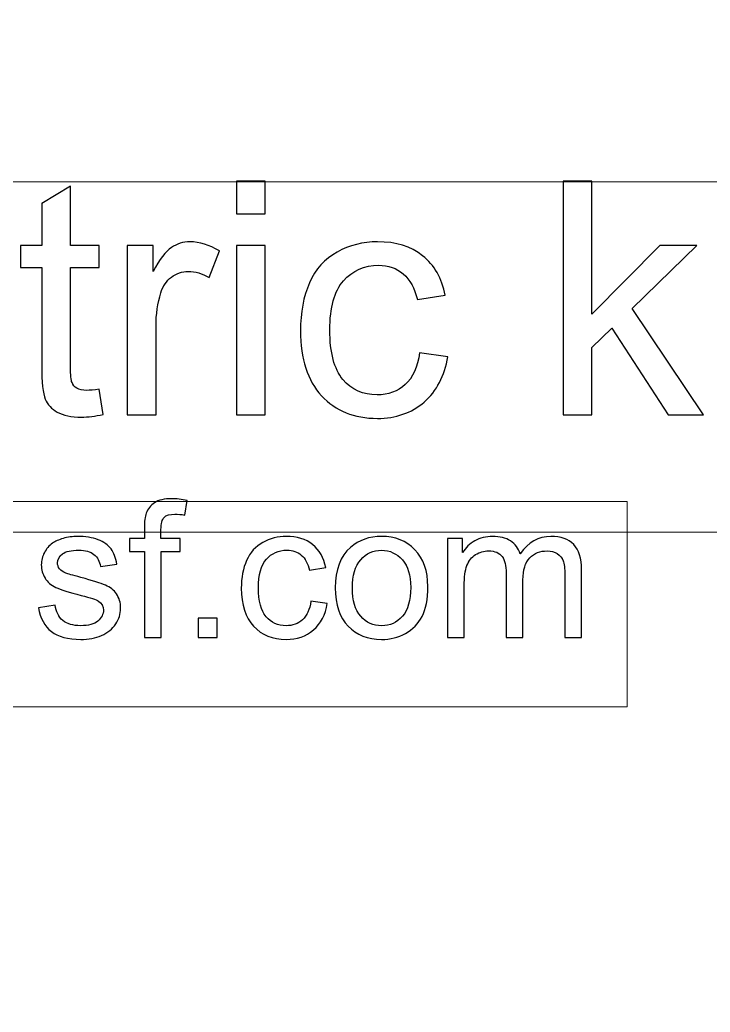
# Model space of a CAD drawing. Header units: centimetres. Extents: x -29.7 to 21.6, y -14.4 to 13.7.
# Drawn here: x 6.264 to 7.492, y 10.163 to 11.929 of the extents above; entities that cross this region are included whole.
import ezdxf

# ---------------------------------------------------------------- set-up
doc = ezdxf.new("R2010")
doc.units = ezdxf.units.CM
doc.header["$MEASUREMENT"] = 0
doc.layers.add('Layer 1', color=7, linetype='Continuous')

msp = doc.modelspace()

# ---------------------------------------------------------------- linework, layer by layer
at = {"layer": 'Layer 1', "color": 1, "lineweight": 9}
for points, knots in [([(1.28938, 9.70732), (1.28938, 9.70732), (1.28938, 13.6953), (1.28938, 13.6953), (1.28938, 13.6953), (1.28938, 13.6953), (11.25933, 13.6953), (11.25933, 13.6953), (11.25933, 13.6953), (11.25933, 13.6953), (11.25933, 9.70732), (11.25933, 9.70732)], [0, 0, 0, 0, 0.25, 0.25, 0.25, 0.25, 0.5, 0.5, 0.5, 0.5, 1, 1, 1, 1]), ([(8.76143, 11.01684), (8.76143, 11.01684), (4.28579, 11.01684), (4.28579, 11.01684), (4.28579, 11.01684), (4.28579, 11.01684), (4.28579, 11.64086), (4.28579, 11.64086), (4.28579, 11.64086), (4.28579, 11.64086), (8.76143, 11.64086), (8.76143, 11.64086), (8.76143, 11.64086), (8.76143, 11.64086), (8.76143, 11.01684), (8.76143, 11.01684)], [0, 0, 0, 0, 0.2, 0.2, 0.2, 0.2, 0.4, 0.4, 0.4, 0.4, 0.6, 0.6, 0.6, 0.6, 1, 1, 1, 1]), ([(8.76143, 11.01684), (8.76143, 11.01684), (4.28579, 11.01684), (4.28579, 11.01684), (4.28579, 11.01684), (4.28579, 11.01684), (4.28579, 11.64086), (4.28579, 11.64086), (4.28579, 11.64086), (4.28579, 11.64086), (8.76143, 11.64086), (8.76143, 11.64086), (8.76143, 11.64086), (8.76143, 11.64086), (8.76143, 11.01684), (8.76143, 11.01684)], [0, 0, 0, 0, 0.2, 0.2, 0.2, 0.2, 0.4, 0.4, 0.4, 0.4, 0.6, 0.6, 0.6, 0.6, 1, 1, 1, 1]), ([(6.64948, 11.5839), (6.64948, 11.5839), (6.64948, 11.64201), (6.64948, 11.64201), (6.64948, 11.64201), (6.64948, 11.64201), (6.70062, 11.64201), (6.70062, 11.64201), (6.70062, 11.64201), (6.70062, 11.64201), (6.70062, 11.5839), (6.70062, 11.5839), (6.70062, 11.5839), (6.70062, 11.5839), (6.64948, 11.5839), (6.64948, 11.5839)], [0, 0, 0, 0, 0.2, 0.2, 0.2, 0.2, 0.4, 0.4, 0.4, 0.4, 0.6, 0.6, 0.6, 0.6, 1, 1, 1, 1]), ([(7.2308, 11.22593), (7.2308, 11.22593), (7.2308, 11.64201), (7.2308, 11.64201), (7.2308, 11.64201), (7.2308, 11.64201), (7.28194, 11.64201), (7.28194, 11.64201), (7.28194, 11.64201), (7.28194, 11.64201), (7.28194, 11.40501), (7.28194, 11.40501), (7.28194, 11.40501), (7.28194, 11.40501), (7.40281, 11.52753), (7.40281, 11.52753), (7.40281, 11.52753), (7.40281, 11.52753), (7.46886, 11.52753), (7.46886, 11.52753), (7.46886, 11.52753), (7.46886, 11.52753), (7.3538, 11.41547), (7.3538, 11.41547), (7.3538, 11.41547), (7.3538, 11.41547), (7.48049, 11.22593), (7.48049, 11.22593), (7.48049, 11.22593), (7.48049, 11.22593), (7.41753, 11.22593), (7.41753, 11.22593), (7.41753, 11.22593), (7.41753, 11.22593), (7.31738, 11.38002), (7.31738, 11.38002), (7.31738, 11.38002), (7.31738, 11.38002), (7.28194, 11.34554), (7.28194, 11.34554), (7.28194, 11.34554), (7.28194, 11.34554), (7.28194, 11.22593), (7.28194, 11.22593), (7.28194, 11.22593), (7.28194, 11.22593), (7.2308, 11.22593), (7.2308, 11.22593)], [0, 0, 0, 0, 0.0769231, 0.0769231, 0.0769231, 0.0769231, 0.1538462, 0.1538462, 0.1538462, 0.1538462, 0.2307692, 0.2307692, 0.2307692, 0.2307692, 0.3076923, 0.3076923, 0.3076923, 0.3076923, 0.3846154, 0.3846154, 0.3846154, 0.3846154, 0.4615385, 0.4615385, 0.4615385, 0.4615385, 0.5384615, 0.5384615, 0.5384615, 0.5384615, 0.6153846, 0.6153846, 0.6153846, 0.6153846, 0.6923077, 0.6923077, 0.6923077, 0.6923077, 0.7692308, 0.7692308, 0.7692308, 0.7692308, 0.8461538, 0.8461538, 0.8461538, 0.8461538, 1, 1, 1, 1]), ([(6.40552, 11.27155), (6.40552, 11.27155), (6.41249, 11.22641), (6.41249, 11.22641), (6.41249, 11.22641), (6.39816, 11.22341), (6.38528, 11.22186), (6.37404, 11.22186), (6.37404, 11.22186), (6.35554, 11.22186), (6.34121, 11.22477), (6.33094, 11.23068), (6.33094, 11.23068), (6.32077, 11.23658), (6.3136, 11.24424), (6.30944, 11.25382), (6.30944, 11.25382), (6.30527, 11.26341), (6.30324, 11.28356), (6.30324, 11.31426), (6.30324, 11.31426), (6.30324, 11.31426), (6.30324, 11.48802), (6.30324, 11.48802), (6.30324, 11.48802), (6.30324, 11.48802), (6.26547, 11.48802), (6.26547, 11.48802), (6.26547, 11.48802), (6.26547, 11.48802), (6.26547, 11.52753), (6.26547, 11.52753), (6.26547, 11.52753), (6.26547, 11.52753), (6.30324, 11.52753), (6.30324, 11.52753), (6.30324, 11.52753), (6.30324, 11.52753), (6.30324, 11.60211), (6.30324, 11.60211), (6.30324, 11.60211), (6.30324, 11.60211), (6.35438, 11.63281), (6.35438, 11.63281), (6.35438, 11.63281), (6.35438, 11.63281), (6.35438, 11.52753), (6.35438, 11.52753), (6.35438, 11.52753), (6.35438, 11.52753), (6.40552, 11.52753), (6.40552, 11.52753), (6.40552, 11.52753), (6.40552, 11.52753), (6.40552, 11.48802), (6.40552, 11.48802), (6.40552, 11.48802), (6.40552, 11.48802), (6.35438, 11.48802), (6.35438, 11.48802), (6.35438, 11.48802), (6.35438, 11.48802), (6.35438, 11.31135), (6.35438, 11.31135), (6.35438, 11.31135), (6.35438, 11.29673), (6.35525, 11.28734), (6.35709, 11.28317), (6.35709, 11.28317), (6.35883, 11.27901), (6.36174, 11.27571), (6.36581, 11.27319), (6.36581, 11.27319), (6.36988, 11.27077), (6.37569, 11.26951), (6.38324, 11.26951), (6.38324, 11.26951), (6.38886, 11.26951), (6.39632, 11.27019), (6.40552, 11.27155)], [0, 0, 0, 0, 0.047619, 0.047619, 0.047619, 0.047619, 0.0952381, 0.0952381, 0.0952381, 0.0952381, 0.1428571, 0.1428571, 0.1428571, 0.1428571, 0.1904762, 0.1904762, 0.1904762, 0.1904762, 0.2380952, 0.2380952, 0.2380952, 0.2380952, 0.2857143, 0.2857143, 0.2857143, 0.2857143, 0.3333333, 0.3333333, 0.3333333, 0.3333333, 0.3809524, 0.3809524, 0.3809524, 0.3809524, 0.4285714, 0.4285714, 0.4285714, 0.4285714, 0.4761905, 0.4761905, 0.4761905, 0.4761905, 0.5238095, 0.5238095, 0.5238095, 0.5238095, 0.5714286, 0.5714286, 0.5714286, 0.5714286, 0.6190476, 0.6190476, 0.6190476, 0.6190476, 0.6666667, 0.6666667, 0.6666667, 0.6666667, 0.7142857, 0.7142857, 0.7142857, 0.7142857, 0.7619048, 0.7619048, 0.7619048, 0.7619048, 0.8095238, 0.8095238, 0.8095238, 0.8095238, 0.8571429, 0.8571429, 0.8571429, 0.8571429, 0.9047619, 0.9047619, 0.9047619, 0.9047619, 1, 1, 1, 1]), ([(6.45539, 11.22593), (6.45539, 11.22593), (6.45539, 11.52753), (6.45539, 11.52753), (6.45539, 11.52753), (6.45539, 11.52753), (6.5013, 11.52753), (6.5013, 11.52753), (6.5013, 11.52753), (6.5013, 11.52753), (6.5013, 11.48133), (6.5013, 11.48133), (6.5013, 11.48133), (6.51302, 11.50274), (6.52387, 11.51688), (6.53384, 11.52366), (6.53384, 11.52366), (6.54382, 11.53053), (6.55476, 11.53392), (6.56668, 11.53392), (6.56668, 11.53392), (6.58392, 11.53392), (6.60145, 11.5285), (6.61927, 11.51775), (6.61927, 11.51775), (6.61927, 11.51775), (6.60106, 11.47058), (6.60106, 11.47058), (6.60106, 11.47058), (6.58866, 11.47755), (6.57627, 11.48104), (6.56387, 11.48104), (6.56387, 11.48104), (6.55273, 11.48104), (6.54275, 11.47765), (6.53394, 11.47097), (6.53394, 11.47097), (6.52513, 11.46429), (6.51883, 11.45499), (6.51505, 11.44308), (6.51505, 11.44308), (6.50934, 11.42496), (6.50653, 11.40511), (6.50653, 11.38351), (6.50653, 11.38351), (6.50653, 11.38351), (6.50653, 11.22593), (6.50653, 11.22593), (6.50653, 11.22593), (6.50653, 11.22593), (6.45539, 11.22593), (6.45539, 11.22593)], [0, 0, 0, 0, 0.0714286, 0.0714286, 0.0714286, 0.0714286, 0.1428571, 0.1428571, 0.1428571, 0.1428571, 0.2142857, 0.2142857, 0.2142857, 0.2142857, 0.2857143, 0.2857143, 0.2857143, 0.2857143, 0.3571429, 0.3571429, 0.3571429, 0.3571429, 0.4285714, 0.4285714, 0.4285714, 0.4285714, 0.5, 0.5, 0.5, 0.5, 0.5714286, 0.5714286, 0.5714286, 0.5714286, 0.6428571, 0.6428571, 0.6428571, 0.6428571, 0.7142857, 0.7142857, 0.7142857, 0.7142857, 0.7857143, 0.7857143, 0.7857143, 0.7857143, 0.8571429, 0.8571429, 0.8571429, 0.8571429, 1, 1, 1, 1]), ([(6.64948, 11.22593), (6.64948, 11.22593), (6.64948, 11.52753), (6.64948, 11.52753), (6.64948, 11.52753), (6.64948, 11.52753), (6.70062, 11.52753), (6.70062, 11.52753), (6.70062, 11.52753), (6.70062, 11.52753), (6.70062, 11.22593), (6.70062, 11.22593), (6.70062, 11.22593), (6.70062, 11.22593), (6.64948, 11.22593), (6.64948, 11.22593)], [0, 0, 0, 0, 0.2, 0.2, 0.2, 0.2, 0.4, 0.4, 0.4, 0.4, 0.6, 0.6, 0.6, 0.6, 1, 1, 1, 1]), ([(6.97559, 11.33634), (6.97559, 11.33634), (7.02557, 11.32937), (7.02557, 11.32937), (7.02557, 11.32937), (7.02005, 11.29499), (7.0061, 11.26816), (6.98354, 11.24869), (6.98354, 11.24869), (6.96097, 11.22922), (6.93317, 11.21954), (6.90034, 11.21954), (6.90034, 11.21954), (6.85918, 11.21954), (6.82605, 11.233), (6.80106, 11.25993), (6.80106, 11.25993), (6.77598, 11.28685), (6.76348, 11.3254), (6.76348, 11.37557), (6.76348, 11.37557), (6.76348, 11.40811), (6.76891, 11.43649), (6.77966, 11.4609), (6.77966, 11.4609), (6.79041, 11.48521), (6.80678, 11.50351), (6.82886, 11.51562), (6.82886, 11.51562), (6.85085, 11.52782), (6.87477, 11.53392), (6.90073, 11.53392), (6.90073, 11.53392), (6.93337, 11.53392), (6.96019, 11.52569), (6.98092, 11.50913), (6.98092, 11.50913), (7.00174, 11.49257), (7.01511, 11.46903), (7.02092, 11.43862), (7.02092, 11.43862), (7.02092, 11.43862), (6.97153, 11.43107), (6.97153, 11.43107), (6.97153, 11.43107), (6.96678, 11.45131), (6.95845, 11.46651), (6.94634, 11.47678), (6.94634, 11.47678), (6.93433, 11.48695), (6.91981, 11.49208), (6.90276, 11.49208), (6.90276, 11.49208), (6.877, 11.49208), (6.85608, 11.48288), (6.8399, 11.46448), (6.8399, 11.46448), (6.82382, 11.44598), (6.81579, 11.41692), (6.81579, 11.37702), (6.81579, 11.37702), (6.81579, 11.33654), (6.82353, 11.30719), (6.83903, 11.28888), (6.83903, 11.28888), (6.85462, 11.27058), (6.87487, 11.26138), (6.89976, 11.26138), (6.89976, 11.26138), (6.9199, 11.26138), (6.93666, 11.26748), (6.95002, 11.27978), (6.95002, 11.27978), (6.96349, 11.29198), (6.97201, 11.31087), (6.97559, 11.33634)], [0, 0, 0, 0, 0.05, 0.05, 0.05, 0.05, 0.1, 0.1, 0.1, 0.1, 0.15, 0.15, 0.15, 0.15, 0.2, 0.2, 0.2, 0.2, 0.25, 0.25, 0.25, 0.25, 0.3, 0.3, 0.3, 0.3, 0.35, 0.35, 0.35, 0.35, 0.4, 0.4, 0.4, 0.4, 0.45, 0.45, 0.45, 0.45, 0.5, 0.5, 0.5, 0.5, 0.55, 0.55, 0.55, 0.55, 0.6, 0.6, 0.6, 0.6, 0.65, 0.65, 0.65, 0.65, 0.7, 0.7, 0.7, 0.7, 0.75, 0.75, 0.75, 0.75, 0.8, 0.8, 0.8, 0.8, 0.85, 0.85, 0.85, 0.85, 0.9, 0.9, 0.9, 0.9, 1, 1, 1, 1]), ([(6.48588, 10.82982), (6.48588, 10.82982), (6.48588, 10.9827), (6.48588, 10.9827), (6.48588, 10.9827), (6.48588, 10.9827), (6.45944, 10.9827), (6.45944, 10.9827), (6.45944, 10.9827), (6.45944, 10.9827), (6.45944, 11.00575), (6.45944, 11.00575), (6.45944, 11.00575), (6.45944, 11.00575), (6.48588, 11.00575), (6.48588, 11.00575), (6.48588, 11.00575), (6.48588, 11.00575), (6.48588, 11.02439), (6.48588, 11.02439), (6.48588, 11.02439), (6.48588, 11.0362), (6.4869, 11.04496), (6.48899, 11.05067), (6.48899, 11.05067), (6.49187, 11.05835), (6.49684, 11.06462), (6.50407, 11.06942), (6.50407, 11.06942), (6.51125, 11.07422), (6.52136, 11.0766), (6.53436, 11.0766), (6.53436, 11.0766), (6.54277, 11.0766), (6.55204, 11.07558), (6.56221, 11.0736), (6.56221, 11.0736), (6.56221, 11.0736), (6.55775, 11.0475), (6.55775, 11.0475), (6.55775, 11.0475), (6.55153, 11.04858), (6.54571, 11.04914), (6.54017, 11.04914), (6.54017, 11.04914), (6.53114, 11.04914), (6.52475, 11.04722), (6.52097, 11.04338), (6.52097, 11.04338), (6.51724, 11.03954), (6.51537, 11.03236), (6.51537, 11.02185), (6.51537, 11.02185), (6.51537, 11.02185), (6.51537, 11.00575), (6.51537, 11.00575), (6.51537, 11.00575), (6.51537, 11.00575), (6.54961, 11.00575), (6.54961, 11.00575), (6.54961, 11.00575), (6.54961, 11.00575), (6.54961, 10.9827), (6.54961, 10.9827), (6.54961, 10.9827), (6.54961, 10.9827), (6.51571, 10.9827), (6.51571, 10.9827), (6.51571, 10.9827), (6.51571, 10.9827), (6.51571, 10.82982), (6.51571, 10.82982), (6.51571, 10.82982), (6.51571, 10.82982), (6.48588, 10.82982), (6.48588, 10.82982)], [0, 0, 0, 0, 0.05, 0.05, 0.05, 0.05, 0.1, 0.1, 0.1, 0.1, 0.15, 0.15, 0.15, 0.15, 0.2, 0.2, 0.2, 0.2, 0.25, 0.25, 0.25, 0.25, 0.3, 0.3, 0.3, 0.3, 0.35, 0.35, 0.35, 0.35, 0.4, 0.4, 0.4, 0.4, 0.45, 0.45, 0.45, 0.45, 0.5, 0.5, 0.5, 0.5, 0.55, 0.55, 0.55, 0.55, 0.6, 0.6, 0.6, 0.6, 0.65, 0.65, 0.65, 0.65, 0.7, 0.7, 0.7, 0.7, 0.75, 0.75, 0.75, 0.75, 0.8, 0.8, 0.8, 0.8, 0.85, 0.85, 0.85, 0.85, 0.9, 0.9, 0.9, 0.9, 1, 1, 1, 1]), ([(7.3448, 10.70609), (7.3448, 10.70609), (5.36331, 10.70609), (5.36331, 10.70609), (5.36331, 10.70609), (5.36331, 10.70609), (5.36331, 11.07182), (5.36331, 11.07182), (5.36331, 11.07182), (5.36331, 11.07182), (7.3448, 11.07182), (7.3448, 11.07182), (7.3448, 11.07182), (7.3448, 11.07182), (7.3448, 10.70609), (7.3448, 10.70609)], [0, 0, 0, 0, 0.2, 0.2, 0.2, 0.2, 0.4, 0.4, 0.4, 0.4, 0.6, 0.6, 0.6, 0.6, 1, 1, 1, 1]), ([(7.3448, 10.70609), (7.3448, 10.70609), (5.36331, 10.70609), (5.36331, 10.70609), (5.36331, 10.70609), (5.36331, 10.70609), (5.36331, 11.07182), (5.36331, 11.07182), (5.36331, 11.07182), (5.36331, 11.07182), (7.3448, 11.07182), (7.3448, 11.07182), (7.3448, 11.07182), (7.3448, 11.07182), (7.3448, 10.70609), (7.3448, 10.70609)], [0, 0, 0, 0, 0.2, 0.2, 0.2, 0.2, 0.4, 0.4, 0.4, 0.4, 0.6, 0.6, 0.6, 0.6, 1, 1, 1, 1]), ([(6.29741, 10.88236), (6.29741, 10.88236), (6.3269, 10.88711), (6.3269, 10.88711), (6.3269, 10.88711), (6.32854, 10.8753), (6.33317, 10.86626), (6.34074, 10.85993), (6.34074, 10.85993), (6.34831, 10.85366), (6.35893, 10.8505), (6.37249, 10.8505), (6.37249, 10.8505), (6.38622, 10.8505), (6.39639, 10.85327), (6.40306, 10.85886), (6.40306, 10.85886), (6.40967, 10.8644), (6.413, 10.87095), (6.413, 10.87846), (6.413, 10.87846), (6.413, 10.88519), (6.41001, 10.8905), (6.40407, 10.89434), (6.40407, 10.89434), (6.39989, 10.89699), (6.38972, 10.90033), (6.37357, 10.90445), (6.37357, 10.90445), (6.35176, 10.90993), (6.33667, 10.91468), (6.3282, 10.91869), (6.3282, 10.91869), (6.31978, 10.92276), (6.3134, 10.92829), (6.30905, 10.93541), (6.30905, 10.93541), (6.3047, 10.94247), (6.30249, 10.95033), (6.30249, 10.95891), (6.30249, 10.95891), (6.30249, 10.96677), (6.3043, 10.974), (6.30786, 10.98067), (6.30786, 10.98067), (6.31148, 10.98733), (6.31633, 10.99287), (6.32249, 10.99728), (6.32249, 10.99728), (6.32713, 11.00067), (6.33345, 11.00355), (6.34142, 11.00592), (6.34142, 11.00592), (6.34944, 11.00829), (6.35797, 11.00948), (6.36713, 11.00948), (6.36713, 11.00948), (6.38091, 11.00948), (6.393, 11.0075), (6.4034, 11.00349), (6.4034, 11.00349), (6.41385, 10.99954), (6.42153, 10.99411), (6.4265, 10.98733), (6.4265, 10.98733), (6.43142, 10.9805), (6.43486, 10.9714), (6.43673, 10.95999), (6.43673, 10.95999), (6.43673, 10.95999), (6.40758, 10.95592), (6.40758, 10.95592), (6.40758, 10.95592), (6.40628, 10.96507), (6.40244, 10.97225), (6.39611, 10.97739), (6.39611, 10.97739), (6.38978, 10.98253), (6.38085, 10.98507), (6.36927, 10.98507), (6.36927, 10.98507), (6.35566, 10.98507), (6.34588, 10.98281), (6.34006, 10.97829), (6.34006, 10.97829), (6.33424, 10.97377), (6.33131, 10.96846), (6.33131, 10.96242), (6.33131, 10.96242), (6.33131, 10.95858), (6.33249, 10.95507), (6.33492, 10.95197), (6.33492, 10.95197), (6.33735, 10.9488), (6.34114, 10.94615), (6.34633, 10.94406), (6.34633, 10.94406), (6.34933, 10.94293), (6.35803, 10.94038), (6.37261, 10.93643), (6.37261, 10.93643), (6.39362, 10.93084), (6.40831, 10.9262), (6.41667, 10.92264), (6.41667, 10.92264), (6.42503, 10.91908), (6.43159, 10.91383), (6.43633, 10.90705), (6.43633, 10.90705), (6.44114, 10.90021), (6.44351, 10.89174), (6.44351, 10.88157), (6.44351, 10.88157), (6.44351, 10.87168), (6.44063, 10.86236), (6.43481, 10.85361), (6.43481, 10.85361), (6.42899, 10.84485), (6.42063, 10.83807), (6.40972, 10.83327), (6.40972, 10.83327), (6.39876, 10.82846), (6.38639, 10.82609), (6.37261, 10.82609), (6.37261, 10.82609), (6.34978, 10.82609), (6.33232, 10.83084), (6.32035, 10.84027), (6.32035, 10.84027), (6.30837, 10.84976), (6.30074, 10.86377), (6.29741, 10.88236)], [0, 0, 0, 0, 0.0294118, 0.0294118, 0.0294118, 0.0294118, 0.0588235, 0.0588235, 0.0588235, 0.0588235, 0.0882353, 0.0882353, 0.0882353, 0.0882353, 0.1176471, 0.1176471, 0.1176471, 0.1176471, 0.1470588, 0.1470588, 0.1470588, 0.1470588, 0.1764706, 0.1764706, 0.1764706, 0.1764706, 0.2058824, 0.2058824, 0.2058824, 0.2058824, 0.2352941, 0.2352941, 0.2352941, 0.2352941, 0.2647059, 0.2647059, 0.2647059, 0.2647059, 0.2941176, 0.2941176, 0.2941176, 0.2941176, 0.3235294, 0.3235294, 0.3235294, 0.3235294, 0.3529412, 0.3529412, 0.3529412, 0.3529412, 0.3823529, 0.3823529, 0.3823529, 0.3823529, 0.4117647, 0.4117647, 0.4117647, 0.4117647, 0.4411765, 0.4411765, 0.4411765, 0.4411765, 0.4705882, 0.4705882, 0.4705882, 0.4705882, 0.5, 0.5, 0.5, 0.5, 0.5294118, 0.5294118, 0.5294118, 0.5294118, 0.5588235, 0.5588235, 0.5588235, 0.5588235, 0.5882353, 0.5882353, 0.5882353, 0.5882353, 0.6176471, 0.6176471, 0.6176471, 0.6176471, 0.6470588, 0.6470588, 0.6470588, 0.6470588, 0.6764706, 0.6764706, 0.6764706, 0.6764706, 0.7058824, 0.7058824, 0.7058824, 0.7058824, 0.7352941, 0.7352941, 0.7352941, 0.7352941, 0.7647059, 0.7647059, 0.7647059, 0.7647059, 0.7941176, 0.7941176, 0.7941176, 0.7941176, 0.8235294, 0.8235294, 0.8235294, 0.8235294, 0.8529412, 0.8529412, 0.8529412, 0.8529412, 0.8823529, 0.8823529, 0.8823529, 0.8823529, 0.9117647, 0.9117647, 0.9117647, 0.9117647, 0.9411765, 0.9411765, 0.9411765, 0.9411765, 1, 1, 1, 1]), ([(6.78204, 10.89423), (6.78204, 10.89423), (6.81119, 10.89016), (6.81119, 10.89016), (6.81119, 10.89016), (6.80797, 10.8701), (6.79983, 10.85445), (6.78667, 10.8431), (6.78667, 10.8431), (6.77351, 10.83174), (6.75729, 10.82609), (6.73814, 10.82609), (6.73814, 10.82609), (6.71413, 10.82609), (6.69481, 10.83394), (6.68023, 10.84965), (6.68023, 10.84965), (6.6656, 10.86536), (6.65831, 10.88784), (6.65831, 10.91711), (6.65831, 10.91711), (6.65831, 10.93609), (6.66147, 10.95264), (6.66774, 10.96688), (6.66774, 10.96688), (6.67402, 10.98106), (6.68356, 10.99174), (6.69644, 10.9988), (6.69644, 10.9988), (6.70927, 11.00592), (6.72322, 11.00948), (6.73836, 11.00948), (6.73836, 11.00948), (6.7574, 11.00948), (6.77305, 11.00468), (6.78514, 10.99502), (6.78514, 10.99502), (6.79729, 10.98536), (6.80509, 10.97163), (6.80848, 10.95389), (6.80848, 10.95389), (6.80848, 10.95389), (6.77966, 10.94948), (6.77966, 10.94948), (6.77966, 10.94948), (6.7769, 10.96129), (6.77204, 10.97016), (6.76497, 10.97615), (6.76497, 10.97615), (6.75797, 10.98208), (6.74949, 10.98507), (6.73955, 10.98507), (6.73955, 10.98507), (6.72452, 10.98507), (6.71232, 10.97971), (6.70289, 10.96897), (6.70289, 10.96897), (6.69351, 10.95818), (6.68882, 10.94123), (6.68882, 10.91795), (6.68882, 10.91795), (6.68882, 10.89434), (6.69334, 10.87722), (6.70238, 10.86654), (6.70238, 10.86654), (6.71147, 10.85586), (6.72328, 10.8505), (6.7378, 10.8505), (6.7378, 10.8505), (6.74955, 10.8505), (6.75933, 10.85406), (6.76712, 10.86123), (6.76712, 10.86123), (6.77497, 10.86835), (6.77995, 10.87937), (6.78204, 10.89423)], [0, 0, 0, 0, 0.05, 0.05, 0.05, 0.05, 0.1, 0.1, 0.1, 0.1, 0.15, 0.15, 0.15, 0.15, 0.2, 0.2, 0.2, 0.2, 0.25, 0.25, 0.25, 0.25, 0.3, 0.3, 0.3, 0.3, 0.35, 0.35, 0.35, 0.35, 0.4, 0.4, 0.4, 0.4, 0.45, 0.45, 0.45, 0.45, 0.5, 0.5, 0.5, 0.5, 0.55, 0.55, 0.55, 0.55, 0.6, 0.6, 0.6, 0.6, 0.65, 0.65, 0.65, 0.65, 0.7, 0.7, 0.7, 0.7, 0.75, 0.75, 0.75, 0.75, 0.8, 0.8, 0.8, 0.8, 0.85, 0.85, 0.85, 0.85, 0.9, 0.9, 0.9, 0.9, 1, 1, 1, 1]), ([(6.82543, 10.91779), (6.82543, 10.95027), (6.83447, 10.97434), (6.8526, 10.98999), (6.8526, 10.98999), (6.86769, 11.00298), (6.88616, 11.00948), (6.90791, 11.00948), (6.90791, 11.00948), (6.93204, 11.00948), (6.95181, 11.00157), (6.96718, 10.98575), (6.96718, 10.98575), (6.98249, 10.96999), (6.99017, 10.94812), (6.99017, 10.92027), (6.99017, 10.92027), (6.99017, 10.89767), (6.98678, 10.87993), (6.98, 10.86699), (6.98, 10.86699), (6.97322, 10.85406), (6.96333, 10.844), (6.95034, 10.83683), (6.95034, 10.83683), (6.9374, 10.82965), (6.92322, 10.82609), (6.90791, 10.82609), (6.90791, 10.82609), (6.88328, 10.82609), (6.86339, 10.83394), (6.84819, 10.84971), (6.84819, 10.84971), (6.833, 10.86547), (6.82543, 10.88818), (6.82543, 10.91779)], [0, 0, 0, 0, 0.1, 0.1, 0.1, 0.1, 0.2, 0.2, 0.2, 0.2, 0.3, 0.3, 0.3, 0.3, 0.4, 0.4, 0.4, 0.4, 0.5, 0.5, 0.5, 0.5, 0.6, 0.6, 0.6, 0.6, 0.7, 0.7, 0.7, 0.7, 0.8, 0.8, 0.8, 0.8, 1, 1, 1, 1]), ([(7.02514, 10.82982), (7.02514, 10.82982), (7.02514, 11.00575), (7.02514, 11.00575), (7.02514, 11.00575), (7.02514, 11.00575), (7.05192, 11.00575), (7.05192, 11.00575), (7.05192, 11.00575), (7.05192, 11.00575), (7.05192, 10.98089), (7.05192, 10.98089), (7.05192, 10.98089), (7.0574, 10.98948), (7.06475, 10.99643), (7.0739, 11.00163), (7.0739, 11.00163), (7.08305, 11.00688), (7.09345, 11.00948), (7.10514, 11.00948), (7.10514, 11.00948), (7.11814, 11.00948), (7.12881, 11.00677), (7.13712, 11.0014), (7.13712, 11.0014), (7.14542, 10.99598), (7.1513, 10.98846), (7.15469, 10.97875), (7.15469, 10.97875), (7.1687, 10.99925), (7.18684, 11.00948), (7.20921, 11.00948), (7.20921, 11.00948), (7.22672, 11.00948), (7.24023, 11.00468), (7.2496, 10.99502), (7.2496, 10.99502), (7.25904, 10.98536), (7.26378, 10.9705), (7.26378, 10.95044), (7.26378, 10.95044), (7.26378, 10.95044), (7.26378, 10.82982), (7.26378, 10.82982), (7.26378, 10.82982), (7.26378, 10.82982), (7.23395, 10.82982), (7.23395, 10.82982), (7.23395, 10.82982), (7.23395, 10.82982), (7.23395, 10.94055), (7.23395, 10.94055), (7.23395, 10.94055), (7.23395, 10.95242), (7.23294, 10.96101), (7.23102, 10.96626), (7.23102, 10.96626), (7.2291, 10.97151), (7.22559, 10.97569), (7.22045, 10.97891), (7.22045, 10.97891), (7.21537, 10.98214), (7.20938, 10.98372), (7.20254, 10.98372), (7.20254, 10.98372), (7.19011, 10.98372), (7.17983, 10.97959), (7.17164, 10.9714), (7.17164, 10.9714), (7.16345, 10.96315), (7.15938, 10.94999), (7.15938, 10.93191), (7.15938, 10.93191), (7.15938, 10.93191), (7.15938, 10.82982), (7.15938, 10.82982), (7.15938, 10.82982), (7.15938, 10.82982), (7.12955, 10.82982), (7.12955, 10.82982), (7.12955, 10.82982), (7.12955, 10.82982), (7.12955, 10.944), (7.12955, 10.944), (7.12955, 10.944), (7.12955, 10.95722), (7.12712, 10.96716), (7.12226, 10.97377), (7.12226, 10.97377), (7.1174, 10.98038), (7.10944, 10.98372), (7.09842, 10.98372), (7.09842, 10.98372), (7.09006, 10.98372), (7.08232, 10.98151), (7.0752, 10.97711), (7.0752, 10.97711), (7.06808, 10.9727), (7.06294, 10.96626), (7.05972, 10.95773), (7.05972, 10.95773), (7.05655, 10.94925), (7.05497, 10.93699), (7.05497, 10.92101), (7.05497, 10.92101), (7.05497, 10.92101), (7.05497, 10.82982), (7.05497, 10.82982), (7.05497, 10.82982), (7.05497, 10.82982), (7.02514, 10.82982), (7.02514, 10.82982)], [0, 0, 0, 0, 0.0344828, 0.0344828, 0.0344828, 0.0344828, 0.0689655, 0.0689655, 0.0689655, 0.0689655, 0.1034483, 0.1034483, 0.1034483, 0.1034483, 0.137931, 0.137931, 0.137931, 0.137931, 0.1724138, 0.1724138, 0.1724138, 0.1724138, 0.2068966, 0.2068966, 0.2068966, 0.2068966, 0.2413793, 0.2413793, 0.2413793, 0.2413793, 0.2758621, 0.2758621, 0.2758621, 0.2758621, 0.3103448, 0.3103448, 0.3103448, 0.3103448, 0.3448276, 0.3448276, 0.3448276, 0.3448276, 0.3793103, 0.3793103, 0.3793103, 0.3793103, 0.4137931, 0.4137931, 0.4137931, 0.4137931, 0.4482759, 0.4482759, 0.4482759, 0.4482759, 0.4827586, 0.4827586, 0.4827586, 0.4827586, 0.5172414, 0.5172414, 0.5172414, 0.5172414, 0.5517241, 0.5517241, 0.5517241, 0.5517241, 0.5862069, 0.5862069, 0.5862069, 0.5862069, 0.6206897, 0.6206897, 0.6206897, 0.6206897, 0.6551724, 0.6551724, 0.6551724, 0.6551724, 0.6896552, 0.6896552, 0.6896552, 0.6896552, 0.7241379, 0.7241379, 0.7241379, 0.7241379, 0.7586207, 0.7586207, 0.7586207, 0.7586207, 0.7931034, 0.7931034, 0.7931034, 0.7931034, 0.8275862, 0.8275862, 0.8275862, 0.8275862, 0.862069, 0.862069, 0.862069, 0.862069, 0.8965517, 0.8965517, 0.8965517, 0.8965517, 0.9310345, 0.9310345, 0.9310345, 0.9310345, 1, 1, 1, 1]), ([(6.85593, 10.91773), (6.85593, 10.89524), (6.86085, 10.87841), (6.87068, 10.86728), (6.87068, 10.86728), (6.88057, 10.85609), (6.89294, 10.8505), (6.90791, 10.8505), (6.90791, 10.8505), (6.92271, 10.8505), (6.93503, 10.85609), (6.94492, 10.86733), (6.94492, 10.86733), (6.95475, 10.87858), (6.95966, 10.8957), (6.95966, 10.91869), (6.95966, 10.91869), (6.95966, 10.94038), (6.95469, 10.95682), (6.9448, 10.96795), (6.9448, 10.96795), (6.93492, 10.97914), (6.9226, 10.98473), (6.90791, 10.98473), (6.90791, 10.98473), (6.89294, 10.98473), (6.88057, 10.9792), (6.87068, 10.96807), (6.87068, 10.96807), (6.86085, 10.95694), (6.85593, 10.94016), (6.85593, 10.91773)], [0, 0, 0, 0, 0.1111111, 0.1111111, 0.1111111, 0.1111111, 0.2222222, 0.2222222, 0.2222222, 0.2222222, 0.3333333, 0.3333333, 0.3333333, 0.3333333, 0.4444444, 0.4444444, 0.4444444, 0.4444444, 0.5555556, 0.5555556, 0.5555556, 0.5555556, 0.6666667, 0.6666667, 0.6666667, 0.6666667, 0.7777778, 0.7777778, 0.7777778, 0.7777778, 1, 1, 1, 1]), ([(6.58142, 10.82982), (6.58142, 10.82982), (6.58142, 10.86372), (6.58142, 10.86372), (6.58142, 10.86372), (6.58142, 10.86372), (6.61532, 10.86372), (6.61532, 10.86372), (6.61532, 10.86372), (6.61532, 10.86372), (6.61532, 10.82982), (6.61532, 10.82982), (6.61532, 10.82982), (6.61532, 10.82982), (6.58142, 10.82982), (6.58142, 10.82982)], [0, 0, 0, 0, 0.2, 0.2, 0.2, 0.2, 0.4, 0.4, 0.4, 0.4, 0.6, 0.6, 0.6, 0.6, 1, 1, 1, 1])]:
    msp.add_open_spline(points, degree=3, knots=knots, dxfattribs=at)
at = {"layer": 'Layer 1', "color": 250}
for points, knots in [([(6.64948, 11.5839), (6.64948, 11.5839), (6.64948, 11.64201), (6.64948, 11.64201), (6.64948, 11.64201), (6.64948, 11.64201), (6.70062, 11.64201), (6.70062, 11.64201), (6.70062, 11.64201), (6.70062, 11.64201), (6.70062, 11.5839), (6.70062, 11.5839), (6.70062, 11.5839), (6.70062, 11.5839), (6.64948, 11.5839), (6.64948, 11.5839)], [0, 0, 0, 0, 0.2, 0.2, 0.2, 0.2, 0.4, 0.4, 0.4, 0.4, 0.6, 0.6, 0.6, 0.6, 1, 1, 1, 1]), ([(7.2308, 11.22593), (7.2308, 11.22593), (7.2308, 11.64201), (7.2308, 11.64201), (7.2308, 11.64201), (7.2308, 11.64201), (7.28194, 11.64201), (7.28194, 11.64201), (7.28194, 11.64201), (7.28194, 11.64201), (7.28194, 11.40501), (7.28194, 11.40501), (7.28194, 11.40501), (7.28194, 11.40501), (7.40281, 11.52753), (7.40281, 11.52753), (7.40281, 11.52753), (7.40281, 11.52753), (7.46886, 11.52753), (7.46886, 11.52753), (7.46886, 11.52753), (7.46886, 11.52753), (7.3538, 11.41547), (7.3538, 11.41547), (7.3538, 11.41547), (7.3538, 11.41547), (7.48049, 11.22593), (7.48049, 11.22593), (7.48049, 11.22593), (7.48049, 11.22593), (7.41753, 11.22593), (7.41753, 11.22593), (7.41753, 11.22593), (7.41753, 11.22593), (7.31738, 11.38002), (7.31738, 11.38002), (7.31738, 11.38002), (7.31738, 11.38002), (7.28194, 11.34554), (7.28194, 11.34554), (7.28194, 11.34554), (7.28194, 11.34554), (7.28194, 11.22593), (7.28194, 11.22593), (7.28194, 11.22593), (7.28194, 11.22593), (7.2308, 11.22593), (7.2308, 11.22593)], [0, 0, 0, 0, 0.0769231, 0.0769231, 0.0769231, 0.0769231, 0.1538462, 0.1538462, 0.1538462, 0.1538462, 0.2307692, 0.2307692, 0.2307692, 0.2307692, 0.3076923, 0.3076923, 0.3076923, 0.3076923, 0.3846154, 0.3846154, 0.3846154, 0.3846154, 0.4615385, 0.4615385, 0.4615385, 0.4615385, 0.5384615, 0.5384615, 0.5384615, 0.5384615, 0.6153846, 0.6153846, 0.6153846, 0.6153846, 0.6923077, 0.6923077, 0.6923077, 0.6923077, 0.7692308, 0.7692308, 0.7692308, 0.7692308, 0.8461538, 0.8461538, 0.8461538, 0.8461538, 1, 1, 1, 1]), ([(6.40552, 11.27155), (6.40552, 11.27155), (6.41249, 11.22641), (6.41249, 11.22641), (6.41249, 11.22641), (6.39816, 11.22341), (6.38528, 11.22186), (6.37404, 11.22186), (6.37404, 11.22186), (6.35554, 11.22186), (6.34121, 11.22477), (6.33094, 11.23068), (6.33094, 11.23068), (6.32077, 11.23658), (6.3136, 11.24424), (6.30944, 11.25382), (6.30944, 11.25382), (6.30527, 11.26341), (6.30324, 11.28356), (6.30324, 11.31426), (6.30324, 11.31426), (6.30324, 11.31426), (6.30324, 11.48802), (6.30324, 11.48802), (6.30324, 11.48802), (6.30324, 11.48802), (6.26547, 11.48802), (6.26547, 11.48802), (6.26547, 11.48802), (6.26547, 11.48802), (6.26547, 11.52753), (6.26547, 11.52753), (6.26547, 11.52753), (6.26547, 11.52753), (6.30324, 11.52753), (6.30324, 11.52753), (6.30324, 11.52753), (6.30324, 11.52753), (6.30324, 11.60211), (6.30324, 11.60211), (6.30324, 11.60211), (6.30324, 11.60211), (6.35438, 11.63281), (6.35438, 11.63281), (6.35438, 11.63281), (6.35438, 11.63281), (6.35438, 11.52753), (6.35438, 11.52753), (6.35438, 11.52753), (6.35438, 11.52753), (6.40552, 11.52753), (6.40552, 11.52753), (6.40552, 11.52753), (6.40552, 11.52753), (6.40552, 11.48802), (6.40552, 11.48802), (6.40552, 11.48802), (6.40552, 11.48802), (6.35438, 11.48802), (6.35438, 11.48802), (6.35438, 11.48802), (6.35438, 11.48802), (6.35438, 11.31135), (6.35438, 11.31135), (6.35438, 11.31135), (6.35438, 11.29673), (6.35525, 11.28734), (6.35709, 11.28317), (6.35709, 11.28317), (6.35883, 11.27901), (6.36174, 11.27571), (6.36581, 11.27319), (6.36581, 11.27319), (6.36988, 11.27077), (6.37569, 11.26951), (6.38324, 11.26951), (6.38324, 11.26951), (6.38886, 11.26951), (6.39632, 11.27019), (6.40552, 11.27155)], [0, 0, 0, 0, 0.047619, 0.047619, 0.047619, 0.047619, 0.0952381, 0.0952381, 0.0952381, 0.0952381, 0.1428571, 0.1428571, 0.1428571, 0.1428571, 0.1904762, 0.1904762, 0.1904762, 0.1904762, 0.2380952, 0.2380952, 0.2380952, 0.2380952, 0.2857143, 0.2857143, 0.2857143, 0.2857143, 0.3333333, 0.3333333, 0.3333333, 0.3333333, 0.3809524, 0.3809524, 0.3809524, 0.3809524, 0.4285714, 0.4285714, 0.4285714, 0.4285714, 0.4761905, 0.4761905, 0.4761905, 0.4761905, 0.5238095, 0.5238095, 0.5238095, 0.5238095, 0.5714286, 0.5714286, 0.5714286, 0.5714286, 0.6190476, 0.6190476, 0.6190476, 0.6190476, 0.6666667, 0.6666667, 0.6666667, 0.6666667, 0.7142857, 0.7142857, 0.7142857, 0.7142857, 0.7619048, 0.7619048, 0.7619048, 0.7619048, 0.8095238, 0.8095238, 0.8095238, 0.8095238, 0.8571429, 0.8571429, 0.8571429, 0.8571429, 0.9047619, 0.9047619, 0.9047619, 0.9047619, 1, 1, 1, 1]), ([(6.45539, 11.22593), (6.45539, 11.22593), (6.45539, 11.52753), (6.45539, 11.52753), (6.45539, 11.52753), (6.45539, 11.52753), (6.5013, 11.52753), (6.5013, 11.52753), (6.5013, 11.52753), (6.5013, 11.52753), (6.5013, 11.48133), (6.5013, 11.48133), (6.5013, 11.48133), (6.51302, 11.50274), (6.52387, 11.51688), (6.53384, 11.52366), (6.53384, 11.52366), (6.54382, 11.53053), (6.55476, 11.53392), (6.56668, 11.53392), (6.56668, 11.53392), (6.58392, 11.53392), (6.60145, 11.5285), (6.61927, 11.51775), (6.61927, 11.51775), (6.61927, 11.51775), (6.60106, 11.47058), (6.60106, 11.47058), (6.60106, 11.47058), (6.58866, 11.47755), (6.57627, 11.48104), (6.56387, 11.48104), (6.56387, 11.48104), (6.55273, 11.48104), (6.54275, 11.47765), (6.53394, 11.47097), (6.53394, 11.47097), (6.52513, 11.46429), (6.51883, 11.45499), (6.51505, 11.44308), (6.51505, 11.44308), (6.50934, 11.42496), (6.50653, 11.40511), (6.50653, 11.38351), (6.50653, 11.38351), (6.50653, 11.38351), (6.50653, 11.22593), (6.50653, 11.22593), (6.50653, 11.22593), (6.50653, 11.22593), (6.45539, 11.22593), (6.45539, 11.22593)], [0, 0, 0, 0, 0.0714286, 0.0714286, 0.0714286, 0.0714286, 0.1428571, 0.1428571, 0.1428571, 0.1428571, 0.2142857, 0.2142857, 0.2142857, 0.2142857, 0.2857143, 0.2857143, 0.2857143, 0.2857143, 0.3571429, 0.3571429, 0.3571429, 0.3571429, 0.4285714, 0.4285714, 0.4285714, 0.4285714, 0.5, 0.5, 0.5, 0.5, 0.5714286, 0.5714286, 0.5714286, 0.5714286, 0.6428571, 0.6428571, 0.6428571, 0.6428571, 0.7142857, 0.7142857, 0.7142857, 0.7142857, 0.7857143, 0.7857143, 0.7857143, 0.7857143, 0.8571429, 0.8571429, 0.8571429, 0.8571429, 1, 1, 1, 1]), ([(6.64948, 11.22593), (6.64948, 11.22593), (6.64948, 11.52753), (6.64948, 11.52753), (6.64948, 11.52753), (6.64948, 11.52753), (6.70062, 11.52753), (6.70062, 11.52753), (6.70062, 11.52753), (6.70062, 11.52753), (6.70062, 11.22593), (6.70062, 11.22593), (6.70062, 11.22593), (6.70062, 11.22593), (6.64948, 11.22593), (6.64948, 11.22593)], [0, 0, 0, 0, 0.2, 0.2, 0.2, 0.2, 0.4, 0.4, 0.4, 0.4, 0.6, 0.6, 0.6, 0.6, 1, 1, 1, 1]), ([(6.97559, 11.33634), (6.97559, 11.33634), (7.02557, 11.32937), (7.02557, 11.32937), (7.02557, 11.32937), (7.02005, 11.29499), (7.0061, 11.26816), (6.98354, 11.24869), (6.98354, 11.24869), (6.96097, 11.22922), (6.93317, 11.21954), (6.90034, 11.21954), (6.90034, 11.21954), (6.85918, 11.21954), (6.82605, 11.233), (6.80106, 11.25993), (6.80106, 11.25993), (6.77598, 11.28685), (6.76348, 11.3254), (6.76348, 11.37557), (6.76348, 11.37557), (6.76348, 11.40811), (6.76891, 11.43649), (6.77966, 11.4609), (6.77966, 11.4609), (6.79041, 11.48521), (6.80678, 11.50351), (6.82886, 11.51562), (6.82886, 11.51562), (6.85085, 11.52782), (6.87477, 11.53392), (6.90073, 11.53392), (6.90073, 11.53392), (6.93337, 11.53392), (6.96019, 11.52569), (6.98092, 11.50913), (6.98092, 11.50913), (7.00174, 11.49257), (7.01511, 11.46903), (7.02092, 11.43862), (7.02092, 11.43862), (7.02092, 11.43862), (6.97153, 11.43107), (6.97153, 11.43107), (6.97153, 11.43107), (6.96678, 11.45131), (6.95845, 11.46651), (6.94634, 11.47678), (6.94634, 11.47678), (6.93433, 11.48695), (6.91981, 11.49208), (6.90276, 11.49208), (6.90276, 11.49208), (6.877, 11.49208), (6.85608, 11.48288), (6.8399, 11.46448), (6.8399, 11.46448), (6.82382, 11.44598), (6.81579, 11.41692), (6.81579, 11.37702), (6.81579, 11.37702), (6.81579, 11.33654), (6.82353, 11.30719), (6.83903, 11.28888), (6.83903, 11.28888), (6.85462, 11.27058), (6.87487, 11.26138), (6.89976, 11.26138), (6.89976, 11.26138), (6.9199, 11.26138), (6.93666, 11.26748), (6.95002, 11.27978), (6.95002, 11.27978), (6.96349, 11.29198), (6.97201, 11.31087), (6.97559, 11.33634)], [0, 0, 0, 0, 0.05, 0.05, 0.05, 0.05, 0.1, 0.1, 0.1, 0.1, 0.15, 0.15, 0.15, 0.15, 0.2, 0.2, 0.2, 0.2, 0.25, 0.25, 0.25, 0.25, 0.3, 0.3, 0.3, 0.3, 0.35, 0.35, 0.35, 0.35, 0.4, 0.4, 0.4, 0.4, 0.45, 0.45, 0.45, 0.45, 0.5, 0.5, 0.5, 0.5, 0.55, 0.55, 0.55, 0.55, 0.6, 0.6, 0.6, 0.6, 0.65, 0.65, 0.65, 0.65, 0.7, 0.7, 0.7, 0.7, 0.75, 0.75, 0.75, 0.75, 0.8, 0.8, 0.8, 0.8, 0.85, 0.85, 0.85, 0.85, 0.9, 0.9, 0.9, 0.9, 1, 1, 1, 1]), ([(6.48588, 10.82982), (6.48588, 10.82982), (6.48588, 10.9827), (6.48588, 10.9827), (6.48588, 10.9827), (6.48588, 10.9827), (6.45944, 10.9827), (6.45944, 10.9827), (6.45944, 10.9827), (6.45944, 10.9827), (6.45944, 11.00575), (6.45944, 11.00575), (6.45944, 11.00575), (6.45944, 11.00575), (6.48588, 11.00575), (6.48588, 11.00575), (6.48588, 11.00575), (6.48588, 11.00575), (6.48588, 11.02439), (6.48588, 11.02439), (6.48588, 11.02439), (6.48588, 11.0362), (6.4869, 11.04496), (6.48899, 11.05067), (6.48899, 11.05067), (6.49187, 11.05835), (6.49684, 11.06462), (6.50407, 11.06942), (6.50407, 11.06942), (6.51125, 11.07422), (6.52136, 11.0766), (6.53436, 11.0766), (6.53436, 11.0766), (6.54277, 11.0766), (6.55204, 11.07558), (6.56221, 11.0736), (6.56221, 11.0736), (6.56221, 11.0736), (6.55775, 11.0475), (6.55775, 11.0475), (6.55775, 11.0475), (6.55153, 11.04858), (6.54571, 11.04914), (6.54017, 11.04914), (6.54017, 11.04914), (6.53114, 11.04914), (6.52475, 11.04722), (6.52097, 11.04338), (6.52097, 11.04338), (6.51724, 11.03954), (6.51537, 11.03236), (6.51537, 11.02185), (6.51537, 11.02185), (6.51537, 11.02185), (6.51537, 11.00575), (6.51537, 11.00575), (6.51537, 11.00575), (6.51537, 11.00575), (6.54961, 11.00575), (6.54961, 11.00575), (6.54961, 11.00575), (6.54961, 11.00575), (6.54961, 10.9827), (6.54961, 10.9827), (6.54961, 10.9827), (6.54961, 10.9827), (6.51571, 10.9827), (6.51571, 10.9827), (6.51571, 10.9827), (6.51571, 10.9827), (6.51571, 10.82982), (6.51571, 10.82982), (6.51571, 10.82982), (6.51571, 10.82982), (6.48588, 10.82982), (6.48588, 10.82982)], [0, 0, 0, 0, 0.05, 0.05, 0.05, 0.05, 0.1, 0.1, 0.1, 0.1, 0.15, 0.15, 0.15, 0.15, 0.2, 0.2, 0.2, 0.2, 0.25, 0.25, 0.25, 0.25, 0.3, 0.3, 0.3, 0.3, 0.35, 0.35, 0.35, 0.35, 0.4, 0.4, 0.4, 0.4, 0.45, 0.45, 0.45, 0.45, 0.5, 0.5, 0.5, 0.5, 0.55, 0.55, 0.55, 0.55, 0.6, 0.6, 0.6, 0.6, 0.65, 0.65, 0.65, 0.65, 0.7, 0.7, 0.7, 0.7, 0.75, 0.75, 0.75, 0.75, 0.8, 0.8, 0.8, 0.8, 0.85, 0.85, 0.85, 0.85, 0.9, 0.9, 0.9, 0.9, 1, 1, 1, 1]), ([(6.29741, 10.88236), (6.29741, 10.88236), (6.3269, 10.88711), (6.3269, 10.88711), (6.3269, 10.88711), (6.32854, 10.8753), (6.33317, 10.86626), (6.34074, 10.85993), (6.34074, 10.85993), (6.34831, 10.85366), (6.35893, 10.8505), (6.37249, 10.8505), (6.37249, 10.8505), (6.38622, 10.8505), (6.39639, 10.85327), (6.40306, 10.85886), (6.40306, 10.85886), (6.40967, 10.8644), (6.413, 10.87095), (6.413, 10.87846), (6.413, 10.87846), (6.413, 10.88519), (6.41001, 10.8905), (6.40407, 10.89434), (6.40407, 10.89434), (6.39989, 10.89699), (6.38972, 10.90033), (6.37357, 10.90445), (6.37357, 10.90445), (6.35176, 10.90993), (6.33667, 10.91468), (6.3282, 10.91869), (6.3282, 10.91869), (6.31978, 10.92276), (6.3134, 10.92829), (6.30905, 10.93541), (6.30905, 10.93541), (6.3047, 10.94247), (6.30249, 10.95033), (6.30249, 10.95891), (6.30249, 10.95891), (6.30249, 10.96677), (6.3043, 10.974), (6.30786, 10.98067), (6.30786, 10.98067), (6.31148, 10.98733), (6.31633, 10.99287), (6.32249, 10.99728), (6.32249, 10.99728), (6.32713, 11.00067), (6.33345, 11.00355), (6.34142, 11.00592), (6.34142, 11.00592), (6.34944, 11.00829), (6.35797, 11.00948), (6.36713, 11.00948), (6.36713, 11.00948), (6.38091, 11.00948), (6.393, 11.0075), (6.4034, 11.00349), (6.4034, 11.00349), (6.41385, 10.99954), (6.42153, 10.99411), (6.4265, 10.98733), (6.4265, 10.98733), (6.43142, 10.9805), (6.43486, 10.9714), (6.43673, 10.95999), (6.43673, 10.95999), (6.43673, 10.95999), (6.40758, 10.95592), (6.40758, 10.95592), (6.40758, 10.95592), (6.40628, 10.96507), (6.40244, 10.97225), (6.39611, 10.97739), (6.39611, 10.97739), (6.38978, 10.98253), (6.38085, 10.98507), (6.36927, 10.98507), (6.36927, 10.98507), (6.35566, 10.98507), (6.34588, 10.98281), (6.34006, 10.97829), (6.34006, 10.97829), (6.33424, 10.97377), (6.33131, 10.96846), (6.33131, 10.96242), (6.33131, 10.96242), (6.33131, 10.95858), (6.33249, 10.95507), (6.33492, 10.95197), (6.33492, 10.95197), (6.33735, 10.9488), (6.34114, 10.94615), (6.34633, 10.94406), (6.34633, 10.94406), (6.34933, 10.94293), (6.35803, 10.94038), (6.37261, 10.93643), (6.37261, 10.93643), (6.39362, 10.93084), (6.40831, 10.9262), (6.41667, 10.92264), (6.41667, 10.92264), (6.42503, 10.91908), (6.43159, 10.91383), (6.43633, 10.90705), (6.43633, 10.90705), (6.44114, 10.90021), (6.44351, 10.89174), (6.44351, 10.88157), (6.44351, 10.88157), (6.44351, 10.87168), (6.44063, 10.86236), (6.43481, 10.85361), (6.43481, 10.85361), (6.42899, 10.84485), (6.42063, 10.83807), (6.40972, 10.83327), (6.40972, 10.83327), (6.39876, 10.82846), (6.38639, 10.82609), (6.37261, 10.82609), (6.37261, 10.82609), (6.34978, 10.82609), (6.33232, 10.83084), (6.32035, 10.84027), (6.32035, 10.84027), (6.30837, 10.84976), (6.30074, 10.86377), (6.29741, 10.88236)], [0, 0, 0, 0, 0.0294118, 0.0294118, 0.0294118, 0.0294118, 0.0588235, 0.0588235, 0.0588235, 0.0588235, 0.0882353, 0.0882353, 0.0882353, 0.0882353, 0.1176471, 0.1176471, 0.1176471, 0.1176471, 0.1470588, 0.1470588, 0.1470588, 0.1470588, 0.1764706, 0.1764706, 0.1764706, 0.1764706, 0.2058824, 0.2058824, 0.2058824, 0.2058824, 0.2352941, 0.2352941, 0.2352941, 0.2352941, 0.2647059, 0.2647059, 0.2647059, 0.2647059, 0.2941176, 0.2941176, 0.2941176, 0.2941176, 0.3235294, 0.3235294, 0.3235294, 0.3235294, 0.3529412, 0.3529412, 0.3529412, 0.3529412, 0.3823529, 0.3823529, 0.3823529, 0.3823529, 0.4117647, 0.4117647, 0.4117647, 0.4117647, 0.4411765, 0.4411765, 0.4411765, 0.4411765, 0.4705882, 0.4705882, 0.4705882, 0.4705882, 0.5, 0.5, 0.5, 0.5, 0.5294118, 0.5294118, 0.5294118, 0.5294118, 0.5588235, 0.5588235, 0.5588235, 0.5588235, 0.5882353, 0.5882353, 0.5882353, 0.5882353, 0.6176471, 0.6176471, 0.6176471, 0.6176471, 0.6470588, 0.6470588, 0.6470588, 0.6470588, 0.6764706, 0.6764706, 0.6764706, 0.6764706, 0.7058824, 0.7058824, 0.7058824, 0.7058824, 0.7352941, 0.7352941, 0.7352941, 0.7352941, 0.7647059, 0.7647059, 0.7647059, 0.7647059, 0.7941176, 0.7941176, 0.7941176, 0.7941176, 0.8235294, 0.8235294, 0.8235294, 0.8235294, 0.8529412, 0.8529412, 0.8529412, 0.8529412, 0.8823529, 0.8823529, 0.8823529, 0.8823529, 0.9117647, 0.9117647, 0.9117647, 0.9117647, 0.9411765, 0.9411765, 0.9411765, 0.9411765, 1, 1, 1, 1]), ([(6.78204, 10.89423), (6.78204, 10.89423), (6.81119, 10.89016), (6.81119, 10.89016), (6.81119, 10.89016), (6.80797, 10.8701), (6.79983, 10.85445), (6.78667, 10.8431), (6.78667, 10.8431), (6.77351, 10.83174), (6.75729, 10.82609), (6.73814, 10.82609), (6.73814, 10.82609), (6.71413, 10.82609), (6.69481, 10.83394), (6.68023, 10.84965), (6.68023, 10.84965), (6.6656, 10.86536), (6.65831, 10.88784), (6.65831, 10.91711), (6.65831, 10.91711), (6.65831, 10.93609), (6.66147, 10.95264), (6.66774, 10.96688), (6.66774, 10.96688), (6.67402, 10.98106), (6.68356, 10.99174), (6.69644, 10.9988), (6.69644, 10.9988), (6.70927, 11.00592), (6.72322, 11.00948), (6.73836, 11.00948), (6.73836, 11.00948), (6.7574, 11.00948), (6.77305, 11.00468), (6.78514, 10.99502), (6.78514, 10.99502), (6.79729, 10.98536), (6.80509, 10.97163), (6.80848, 10.95389), (6.80848, 10.95389), (6.80848, 10.95389), (6.77966, 10.94948), (6.77966, 10.94948), (6.77966, 10.94948), (6.7769, 10.96129), (6.77204, 10.97016), (6.76497, 10.97615), (6.76497, 10.97615), (6.75797, 10.98208), (6.74949, 10.98507), (6.73955, 10.98507), (6.73955, 10.98507), (6.72452, 10.98507), (6.71232, 10.97971), (6.70289, 10.96897), (6.70289, 10.96897), (6.69351, 10.95818), (6.68882, 10.94123), (6.68882, 10.91795), (6.68882, 10.91795), (6.68882, 10.89434), (6.69334, 10.87722), (6.70238, 10.86654), (6.70238, 10.86654), (6.71147, 10.85586), (6.72328, 10.8505), (6.7378, 10.8505), (6.7378, 10.8505), (6.74955, 10.8505), (6.75933, 10.85406), (6.76712, 10.86123), (6.76712, 10.86123), (6.77497, 10.86835), (6.77995, 10.87937), (6.78204, 10.89423)], [0, 0, 0, 0, 0.05, 0.05, 0.05, 0.05, 0.1, 0.1, 0.1, 0.1, 0.15, 0.15, 0.15, 0.15, 0.2, 0.2, 0.2, 0.2, 0.25, 0.25, 0.25, 0.25, 0.3, 0.3, 0.3, 0.3, 0.35, 0.35, 0.35, 0.35, 0.4, 0.4, 0.4, 0.4, 0.45, 0.45, 0.45, 0.45, 0.5, 0.5, 0.5, 0.5, 0.55, 0.55, 0.55, 0.55, 0.6, 0.6, 0.6, 0.6, 0.65, 0.65, 0.65, 0.65, 0.7, 0.7, 0.7, 0.7, 0.75, 0.75, 0.75, 0.75, 0.8, 0.8, 0.8, 0.8, 0.85, 0.85, 0.85, 0.85, 0.9, 0.9, 0.9, 0.9, 1, 1, 1, 1]), ([(6.82543, 10.91779), (6.82543, 10.95027), (6.83447, 10.97434), (6.8526, 10.98999), (6.8526, 10.98999), (6.86769, 11.00298), (6.88616, 11.00948), (6.90791, 11.00948), (6.90791, 11.00948), (6.93204, 11.00948), (6.95181, 11.00157), (6.96718, 10.98575), (6.96718, 10.98575), (6.98249, 10.96999), (6.99017, 10.94812), (6.99017, 10.92027), (6.99017, 10.92027), (6.99017, 10.89767), (6.98678, 10.87993), (6.98, 10.86699), (6.98, 10.86699), (6.97322, 10.85406), (6.96333, 10.844), (6.95034, 10.83683), (6.95034, 10.83683), (6.9374, 10.82965), (6.92322, 10.82609), (6.90791, 10.82609), (6.90791, 10.82609), (6.88328, 10.82609), (6.86339, 10.83394), (6.84819, 10.84971), (6.84819, 10.84971), (6.833, 10.86547), (6.82543, 10.88818), (6.82543, 10.91779)], [0, 0, 0, 0, 0.1, 0.1, 0.1, 0.1, 0.2, 0.2, 0.2, 0.2, 0.3, 0.3, 0.3, 0.3, 0.4, 0.4, 0.4, 0.4, 0.5, 0.5, 0.5, 0.5, 0.6, 0.6, 0.6, 0.6, 0.7, 0.7, 0.7, 0.7, 0.8, 0.8, 0.8, 0.8, 1, 1, 1, 1]), ([(7.02514, 10.82982), (7.02514, 10.82982), (7.02514, 11.00575), (7.02514, 11.00575), (7.02514, 11.00575), (7.02514, 11.00575), (7.05192, 11.00575), (7.05192, 11.00575), (7.05192, 11.00575), (7.05192, 11.00575), (7.05192, 10.98089), (7.05192, 10.98089), (7.05192, 10.98089), (7.0574, 10.98948), (7.06475, 10.99643), (7.0739, 11.00163), (7.0739, 11.00163), (7.08305, 11.00688), (7.09345, 11.00948), (7.10514, 11.00948), (7.10514, 11.00948), (7.11814, 11.00948), (7.12881, 11.00677), (7.13712, 11.0014), (7.13712, 11.0014), (7.14542, 10.99598), (7.1513, 10.98846), (7.15469, 10.97875), (7.15469, 10.97875), (7.1687, 10.99925), (7.18684, 11.00948), (7.20921, 11.00948), (7.20921, 11.00948), (7.22672, 11.00948), (7.24023, 11.00468), (7.2496, 10.99502), (7.2496, 10.99502), (7.25904, 10.98536), (7.26378, 10.9705), (7.26378, 10.95044), (7.26378, 10.95044), (7.26378, 10.95044), (7.26378, 10.82982), (7.26378, 10.82982), (7.26378, 10.82982), (7.26378, 10.82982), (7.23395, 10.82982), (7.23395, 10.82982), (7.23395, 10.82982), (7.23395, 10.82982), (7.23395, 10.94055), (7.23395, 10.94055), (7.23395, 10.94055), (7.23395, 10.95242), (7.23294, 10.96101), (7.23102, 10.96626), (7.23102, 10.96626), (7.2291, 10.97151), (7.22559, 10.97569), (7.22045, 10.97891), (7.22045, 10.97891), (7.21537, 10.98214), (7.20938, 10.98372), (7.20254, 10.98372), (7.20254, 10.98372), (7.19011, 10.98372), (7.17983, 10.97959), (7.17164, 10.9714), (7.17164, 10.9714), (7.16345, 10.96315), (7.15938, 10.94999), (7.15938, 10.93191), (7.15938, 10.93191), (7.15938, 10.93191), (7.15938, 10.82982), (7.15938, 10.82982), (7.15938, 10.82982), (7.15938, 10.82982), (7.12955, 10.82982), (7.12955, 10.82982), (7.12955, 10.82982), (7.12955, 10.82982), (7.12955, 10.944), (7.12955, 10.944), (7.12955, 10.944), (7.12955, 10.95722), (7.12712, 10.96716), (7.12226, 10.97377), (7.12226, 10.97377), (7.1174, 10.98038), (7.10944, 10.98372), (7.09842, 10.98372), (7.09842, 10.98372), (7.09006, 10.98372), (7.08232, 10.98151), (7.0752, 10.97711), (7.0752, 10.97711), (7.06808, 10.9727), (7.06294, 10.96626), (7.05972, 10.95773), (7.05972, 10.95773), (7.05655, 10.94925), (7.05497, 10.93699), (7.05497, 10.92101), (7.05497, 10.92101), (7.05497, 10.92101), (7.05497, 10.82982), (7.05497, 10.82982), (7.05497, 10.82982), (7.05497, 10.82982), (7.02514, 10.82982), (7.02514, 10.82982)], [0, 0, 0, 0, 0.0344828, 0.0344828, 0.0344828, 0.0344828, 0.0689655, 0.0689655, 0.0689655, 0.0689655, 0.1034483, 0.1034483, 0.1034483, 0.1034483, 0.137931, 0.137931, 0.137931, 0.137931, 0.1724138, 0.1724138, 0.1724138, 0.1724138, 0.2068966, 0.2068966, 0.2068966, 0.2068966, 0.2413793, 0.2413793, 0.2413793, 0.2413793, 0.2758621, 0.2758621, 0.2758621, 0.2758621, 0.3103448, 0.3103448, 0.3103448, 0.3103448, 0.3448276, 0.3448276, 0.3448276, 0.3448276, 0.3793103, 0.3793103, 0.3793103, 0.3793103, 0.4137931, 0.4137931, 0.4137931, 0.4137931, 0.4482759, 0.4482759, 0.4482759, 0.4482759, 0.4827586, 0.4827586, 0.4827586, 0.4827586, 0.5172414, 0.5172414, 0.5172414, 0.5172414, 0.5517241, 0.5517241, 0.5517241, 0.5517241, 0.5862069, 0.5862069, 0.5862069, 0.5862069, 0.6206897, 0.6206897, 0.6206897, 0.6206897, 0.6551724, 0.6551724, 0.6551724, 0.6551724, 0.6896552, 0.6896552, 0.6896552, 0.6896552, 0.7241379, 0.7241379, 0.7241379, 0.7241379, 0.7586207, 0.7586207, 0.7586207, 0.7586207, 0.7931034, 0.7931034, 0.7931034, 0.7931034, 0.8275862, 0.8275862, 0.8275862, 0.8275862, 0.862069, 0.862069, 0.862069, 0.862069, 0.8965517, 0.8965517, 0.8965517, 0.8965517, 0.9310345, 0.9310345, 0.9310345, 0.9310345, 1, 1, 1, 1]), ([(6.85593, 10.91773), (6.85593, 10.89524), (6.86085, 10.87841), (6.87068, 10.86728), (6.87068, 10.86728), (6.88057, 10.85609), (6.89294, 10.8505), (6.90791, 10.8505), (6.90791, 10.8505), (6.92271, 10.8505), (6.93503, 10.85609), (6.94492, 10.86733), (6.94492, 10.86733), (6.95475, 10.87858), (6.95966, 10.8957), (6.95966, 10.91869), (6.95966, 10.91869), (6.95966, 10.94038), (6.95469, 10.95682), (6.9448, 10.96795), (6.9448, 10.96795), (6.93492, 10.97914), (6.9226, 10.98473), (6.90791, 10.98473), (6.90791, 10.98473), (6.89294, 10.98473), (6.88057, 10.9792), (6.87068, 10.96807), (6.87068, 10.96807), (6.86085, 10.95694), (6.85593, 10.94016), (6.85593, 10.91773)], [0, 0, 0, 0, 0.1111111, 0.1111111, 0.1111111, 0.1111111, 0.2222222, 0.2222222, 0.2222222, 0.2222222, 0.3333333, 0.3333333, 0.3333333, 0.3333333, 0.4444444, 0.4444444, 0.4444444, 0.4444444, 0.5555556, 0.5555556, 0.5555556, 0.5555556, 0.6666667, 0.6666667, 0.6666667, 0.6666667, 0.7777778, 0.7777778, 0.7777778, 0.7777778, 1, 1, 1, 1]), ([(6.58142, 10.82982), (6.58142, 10.82982), (6.58142, 10.86372), (6.58142, 10.86372), (6.58142, 10.86372), (6.58142, 10.86372), (6.61532, 10.86372), (6.61532, 10.86372), (6.61532, 10.86372), (6.61532, 10.86372), (6.61532, 10.82982), (6.61532, 10.82982), (6.61532, 10.82982), (6.61532, 10.82982), (6.58142, 10.82982), (6.58142, 10.82982)], [0, 0, 0, 0, 0.2, 0.2, 0.2, 0.2, 0.4, 0.4, 0.4, 0.4, 0.6, 0.6, 0.6, 0.6, 1, 1, 1, 1])]:
    msp.add_open_spline(points, degree=3, knots=knots, dxfattribs=at)

doc.saveas('drawing.dxf')
